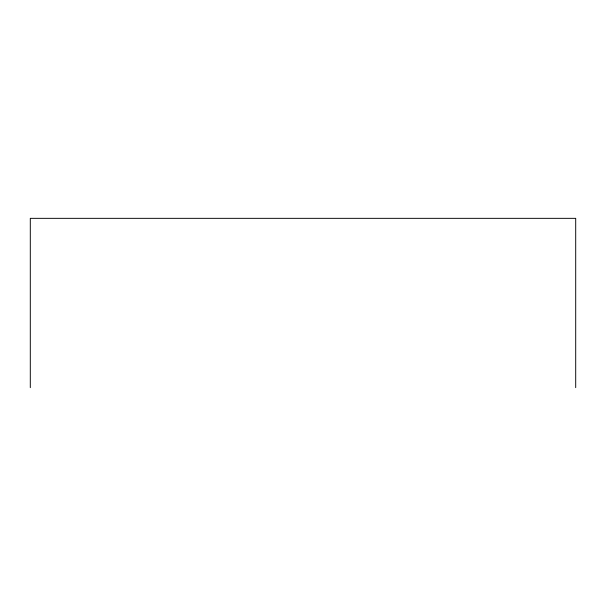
<?xml version="1.0" encoding="UTF-8"?>
<svg xmlns="http://www.w3.org/2000/svg" width="606" height="606" viewBox="0 0 606 606"><rect width="100%" height="100%" fill="white"/><g stroke="black" fill="none" stroke-linecap="round" stroke-linejoin="round"><path stroke-width="0.91" d="M575.7 387.658L575.7 218.342L30.3 218.342L30.3 387.658"/></g></svg>
